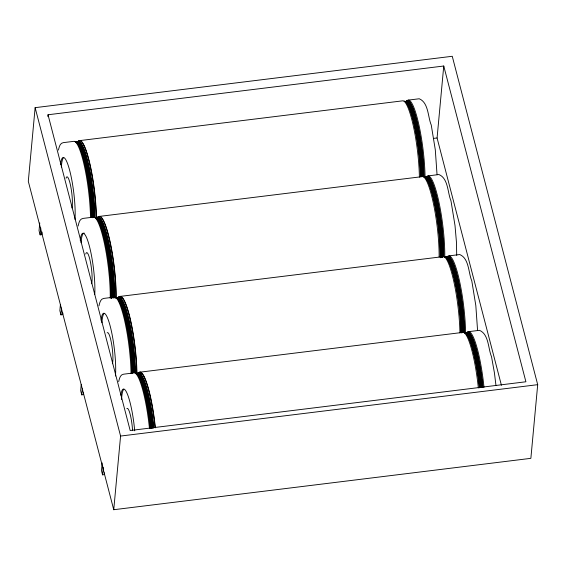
<?xml version="1.0" encoding="UTF-8"?>
<svg xmlns="http://www.w3.org/2000/svg" width="566" height="566" viewBox="0 0 566 566"><rect width="100%" height="100%" fill="white"/><g stroke="black" fill="none" stroke-linecap="round" stroke-linejoin="round"><path stroke-width="0.85" d="M456.705 255.33L456.458 242.305L455.014 225.565L450.975 200.838C447.543 192.879 448.399 178.46 438.954 174.547L428.264 175.863M35.134 107.66L28.3 181.332L113.745 509.718L530.866 458.34L537.7 384.668L452.255 56.282L35.134 107.66L120.579 436.053L113.745 509.718M47.855 116.518L48.018 114.764L443.751 66.017L525.906 381.774L130.18 430.521L48.018 114.764M39.754 222.94L39.04 230.652L40.136 234.862L41.849 234.649L42.089 232.081M40.136 234.862L40.773 228.013M60.413 304.65L59.854 310.642L60.951 314.852L62.663 314.646L62.819 312.927M60.951 314.852L61.588 308.003M81.221 384.639L80.669 390.639L81.766 394.849L83.471 394.636L83.634 392.924M81.766 394.849L82.318 388.849M102.198 462.917L101.484 470.629L102.573 474.839L104.286 474.626L104.448 472.914M102.573 474.839L103.295 467.127M501.419 385.276L437.079 137.977L443.751 66.017M78.129 226.039C78.816 223.237 79.445 218.872 83.061 218.412L93.751 217.096M58.439 150.075C59.133 147.309 59.798 143.071 63.342 142.632L74.033 141.316A50.827 8.653 83 0 1 90.518 217.648M98.972 305.845C99.666 303.086 100.331 298.848 103.875 298.402L114.565 297.086A50.827 8.653 83 0 1 131.05 373.418M118.69 381.625C119.384 378.866 120.049 374.628 123.593 374.19L134.284 372.867A50.827 8.653 83 0 1 149.474 428.476M79.919 140.587L402.907 100.805A50.827 8.653 83 0 1 419.392 177.137M408.546 100.083L419.236 98.767C428.681 102.679 427.825 117.091 431.257 125.058L435.296 149.785L437.016 174.328M433.563 138.408L437.079 137.977M99.637 216.375L422.625 176.585A50.827 8.653 83 0 1 433.662 204.63A50.827 8.653 83 0 1 439.124 256.992M120.452 296.365L443.44 256.575A50.827 8.653 83 0 1 459.917 332.907M449.071 255.86L459.762 254.544C469.214 258.45 468.358 272.869 471.789 280.835L475.822 305.555L477.548 330.098M140.17 372.145L463.158 332.355M468.79 331.641L479.48 330.325C488.932 334.237 488.076 348.649 491.507 356.615L494.415 372.81L495.979 385.595M120.579 436.053L537.7 384.668M116.999 297.766A49.858 8.49 83 0 1 133.166 372.64M115.889 297.504A50.254 8.561 83 0 1 132.182 372.973M116.249 297.638A50.077 8.525 83 0 1 132.486 372.845M117.403 297.886A50.141 8.54 83 0 1 128.418 319.09A50.141 8.54 83 0 1 135.076 372.555M446.461 257.212A50.275 8.561 83 0 1 457.512 278.479A50.275 8.561 83 0 1 464.191 332.093M117.763 297.695A49.829 8.483 83 0 1 133.916 372.534M447.225 256.971A49.971 8.511 83 0 1 463.427 332.023M447.572 256.801A50.105 8.532 83 0 1 463.816 332.044M446.489 257.19A49.843 8.49 83 0 1 462.655 332.051M446.864 257.106A49.886 8.497 83 0 1 463.038 332.023M117.381 297.751A49.822 8.483 83 0 1 133.541 372.577M445.725 257.219A49.914 8.497 83 0 1 461.913 332.178M446.107 257.226A49.858 8.49 83 0 1 462.273 332.101M118.131 297.596A49.886 8.497 83 0 1 134.305 372.52M101.887 322.783A36.09 6.148 83 0 1 104.031 313.55M101.045 320.306A36.09 6.148 83 0 1 110.306 326.561A36.09 6.148 83 0 1 115.471 376.036M117.07 298.07A49.992 8.511 83 0 1 128.058 319.217A49.992 8.511 83 0 1 134.694 372.527M116.617 297.723A49.95 8.504 83 0 1 132.812 372.732M119.009 297.001A50.827 8.653 83 0 1 130.18 318.495A50.827 8.653 83 0 1 136.93 372.697M444.982 257.056A50.162 8.54 83 0 1 461.248 332.391M445.35 257.162A50.013 8.518 83 0 1 461.566 332.27M115.549 297.327A50.466 8.596 83 0 1 131.913 373.121M447.635 256.49A50.855 8.66 83 0 1 458.814 278.005A50.855 8.66 83 0 1 465.563 332.228M118.768 297.051A50.806 8.653 83 0 1 129.932 318.545A50.806 8.653 83 0 1 136.682 372.718M117.7 297.659A50.332 8.568 83 0 1 128.765 318.948A50.332 8.568 83 0 1 135.451 372.612M444.628 256.907A50.353 8.575 83 0 1 460.957 332.532M446.744 256.964A50.494 8.596 83 0 1 457.844 278.316A50.494 8.596 83 0 1 464.552 332.164M107.144 332.815A16.407 2.795 83 0 1 111.651 344.227A16.407 2.795 83 0 1 112.436 363.747M96.185 217.769A49.858 8.49 83 0 1 107.066 245.552A49.858 8.49 83 0 1 112.365 297.129M95.074 217.514A50.254 8.561 83 0 1 106.139 246.005A50.254 8.561 83 0 1 111.368 298.36M95.435 217.648A50.077 8.525 83 0 1 106.458 246.04A50.077 8.525 83 0 1 111.672 298.204M96.588 217.896A50.141 8.54 83 0 1 108.24 241.859A50.141 8.54 83 0 1 114.268 297.928M443.39 256.61A50.275 8.561 83 0 0 437.228 200.781A50.275 8.561 83 0 0 425.646 177.222A49.843 8.49 83 0 1 436.655 205.458A49.843 8.49 83 0 1 441.841 257.389M95.534 218.327A49.829 8.483 83 0 1 107.116 242.142A49.829 8.483 83 0 1 113.108 297.872M426.41 176.981A49.971 8.511 83 0 1 437.419 205.316A49.971 8.511 83 0 1 442.619 257.374M425.335 177.434A50.105 8.532 83 0 1 436.874 200.909A50.105 8.532 83 0 1 443.015 256.547M426.049 177.116A49.886 8.497 83 0 1 437.037 205.394A49.886 8.497 83 0 1 442.23 257.367M96.567 217.761A49.822 8.483 83 0 1 107.54 246.012A49.822 8.483 83 0 1 112.726 297.914M424.917 177.229A49.914 8.497 83 0 1 435.905 205.522A49.914 8.497 83 0 1 441.098 257.523M425.299 177.236A49.858 8.49 83 0 1 436.273 205.5A49.858 8.49 83 0 1 441.466 257.438M95.902 218.228A49.886 8.497 83 0 1 107.498 242.071A49.886 8.497 83 0 1 113.497 297.858M81.072 242.786A36.09 6.148 83 0 1 84.242 233.107M80.231 240.317A36.09 6.148 83 0 1 89.237 245.609A36.09 6.148 83 0 1 94.77 294.334M96.255 218.08A49.992 8.511 83 0 1 107.873 241.972A49.992 8.511 83 0 1 113.886 297.879M95.81 217.733A49.95 8.504 83 0 1 106.705 245.559A49.95 8.504 83 0 1 112.011 297.228M98.194 217.004A50.827 8.653 83 0 1 110.03 241.406A50.827 8.653 83 0 1 116.115 298.332M424.167 177.066A50.162 8.54 83 0 1 435.212 205.508A50.162 8.54 83 0 1 440.433 257.763M424.535 177.165A50.013 8.518 83 0 1 435.551 205.529A50.013 8.518 83 0 1 440.751 257.629M92.315 217.733A50.827 8.653 83 0 1 104.052 241.71A50.827 8.653 83 0 1 110.243 298.289M94.734 217.337A50.466 8.596 83 0 1 105.778 245.623A50.466 8.596 83 0 1 111.106 297.957M426.821 176.5A50.855 8.66 83 0 1 438.565 200.491A50.855 8.66 83 0 1 444.763 257.098M97.953 217.061A50.806 8.653 83 0 1 109.783 241.449A50.806 8.653 83 0 1 115.86 298.346M96.892 217.662A50.332 8.568 83 0 1 108.481 241.25A50.332 8.568 83 0 1 114.65 297.143M423.814 176.917A50.353 8.575 83 0 1 434.801 204.977A50.353 8.575 83 0 1 440.157 257.056M425.936 176.967A50.494 8.596 83 0 1 437.596 200.788A50.494 8.596 83 0 1 443.744 256.992M85.77 254.035A16.407 2.795 83 0 1 90.468 262.235A16.407 2.795 83 0 1 91.621 283.757M136.717 373.546A49.858 8.49 83 0 1 151.617 428.087M135.607 373.284A50.254 8.561 83 0 1 150.627 428.257M135.967 373.418A50.077 8.525 83 0 1 150.931 428.2M466.179 332.992A50.275 8.561 83 0 1 482.628 387.363M137.481 373.482A49.829 8.483 83 0 1 152.374 427.995M466.943 332.751A49.971 8.511 83 0 1 481.878 387.42M465.868 333.204A50.105 8.532 83 0 1 482.26 387.392M466.207 332.971A49.843 8.49 83 0 1 481.107 387.498M466.582 332.886A49.886 8.497 83 0 1 481.489 387.455M137.099 373.539A49.822 8.483 83 0 1 151.992 428.038M465.443 332.999A49.914 8.497 83 0 1 480.364 387.597M465.825 333.006A49.858 8.49 83 0 1 480.725 387.547M121.549 399.433A36.09 6.148 83 0 1 123.749 389.33M120.869 395.181A36.09 6.148 83 0 1 127.633 394.7A36.09 6.148 83 0 1 134.708 430.818M137.849 373.376A49.886 8.497 83 0 1 152.756 427.953M136.788 373.857A49.992 8.511 83 0 1 153.145 427.917M137.121 373.666A50.141 8.54 83 0 1 153.52 427.889M136.335 373.503A49.95 8.504 83 0 1 151.264 428.144M138.727 372.782A50.827 8.653 83 0 1 155.36 427.747M464.7 332.836A50.162 8.54 83 0 1 479.692 387.717M465.068 332.942A50.013 8.518 83 0 1 480.018 387.653M135.267 373.107A50.466 8.596 83 0 1 150.351 428.32M467.353 332.277A50.855 8.66 83 0 1 483.994 387.271M138.486 372.831A50.806 8.653 83 0 1 155.105 427.776M461.722 332.992A50.827 8.653 83 0 1 478.348 387.965M137.418 373.44A50.332 8.568 83 0 1 153.888 427.868M464.346 332.688A50.353 8.575 83 0 1 479.395 387.774M466.462 332.744A50.494 8.596 83 0 1 482.989 387.349M126.862 408.595A16.407 2.795 83 0 1 132.55 430.471M76.467 141.988A49.858 8.49 83 0 1 92.633 216.87M75.356 141.733A50.254 8.561 83 0 1 91.65 217.203M75.717 141.861A50.077 8.525 83 0 1 91.954 217.068M76.87 142.108A50.141 8.54 83 0 1 87.886 163.319A50.141 8.54 83 0 1 94.543 216.785M423.658 176.316A50.275 8.561 83 0 0 416.979 122.702A50.275 8.561 83 0 0 405.928 101.441A49.843 8.49 83 0 1 422.123 176.274M77.231 141.924A49.829 8.483 83 0 1 93.39 216.764M406.692 101.201A49.971 8.511 83 0 1 422.894 176.245M405.617 101.654A50.105 8.532 83 0 1 416.633 122.843A50.105 8.532 83 0 1 423.283 176.267M406.331 101.328A49.886 8.497 83 0 1 422.512 176.245M76.849 141.981A49.822 8.483 83 0 1 93.008 216.806M405.199 101.441A49.914 8.497 83 0 1 421.38 176.401M405.581 101.456A49.858 8.49 83 0 1 421.741 176.33M76.184 142.448A49.886 8.497 83 0 1 87.15 163.546A49.886 8.497 83 0 1 93.772 216.743M61.354 167.005A36.09 6.148 83 0 1 63.498 157.78M60.512 164.536A36.09 6.148 83 0 1 69.646 170.302A36.09 6.148 83 0 1 75.002 219.424M76.537 142.299A49.992 8.511 83 0 1 87.525 163.447A49.992 8.511 83 0 1 94.161 216.75M76.092 141.953A49.95 8.504 83 0 1 92.286 216.962M78.476 141.224A50.827 8.653 83 0 1 89.838 163.539A50.827 8.653 83 0 1 96.418 218.582M404.449 101.286A50.162 8.54 83 0 1 420.715 176.62M404.817 101.385A50.013 8.518 83 0 1 421.033 176.5M75.016 141.557A50.466 8.596 83 0 1 91.381 217.351M407.103 100.72A50.855 8.66 83 0 1 418.281 122.228A50.855 8.66 83 0 1 425.031 176.458M78.235 141.281A50.806 8.653 83 0 1 89.591 163.581A50.806 8.653 83 0 1 96.163 218.596M77.174 141.882A50.332 8.568 83 0 1 88.232 163.171A50.332 8.568 83 0 1 94.918 216.842M404.096 101.137A50.353 8.575 83 0 1 420.425 176.755M406.218 101.187A50.494 8.596 83 0 1 417.312 122.546A50.494 8.596 83 0 1 424.019 176.387M66.052 178.255A16.407 2.795 83 0 1 70.75 186.455A16.407 2.795 83 0 1 71.903 207.977"/></g></svg>
